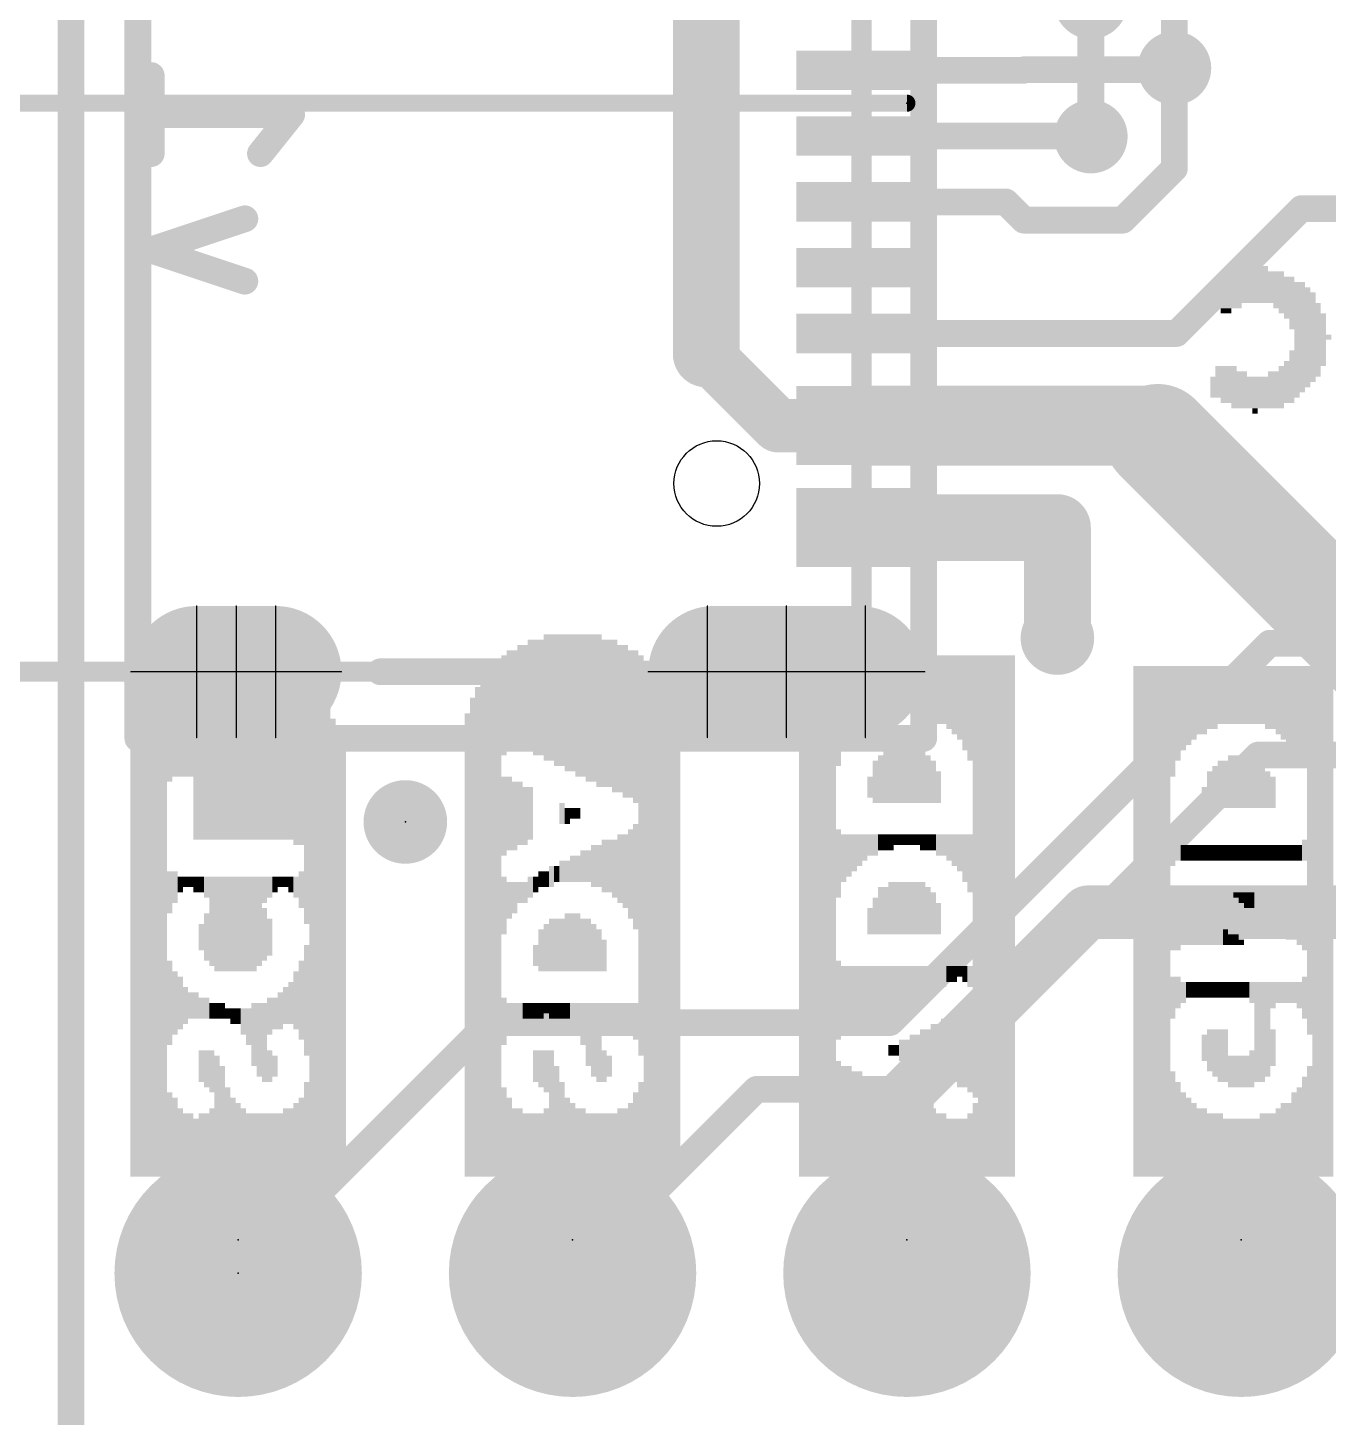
# Model space of a CAD drawing. Extents: x -29.2 to 57.4, y -20 to 37.1.
# Drawn here: x -0.33 to 9.55, y 6.53 to 17.08 of the extents above; entities that cross this region are included whole.
import ezdxf

# ---------------------------------------------------------------- set-up
doc = ezdxf.new("R2010")
doc.units = 0
for name, color, linetype in [('1', 12, 'CONTINUOUS'), ('16', 132, 'CONTINUOUS'), ('17', 110, 'CONTINUOUS'), ('18', 110, 'CONTINUOUS'), ('20', 31, 'CONTINUOUS'), ('21', 41, 'CONTINUOUS'), ('22', 40, 'CONTINUOUS'), ('23', 53, 'CONTINUOUS'), ('24', 53, 'CONTINUOUS'), ('47', 253, 'CONTINUOUS'), ('51', 53, 'CONTINUOUS'), ('52', 253, 'CONTINUOUS')]:
    doc.layers.add(name, color=color, linetype=linetype)

# ---------------------------------------------------------------- blocks, each defined once
blk = doc.blocks.new('PIE')
at = {"const_width": 0.5}
blk.add_lwpolyline([(0, -0.25, 1), (0, 0.25, 1), (0, -0.25)], format="xyb", dxfattribs=at)
blk = doc.blocks.new('RECT')
blk.add_solid([(-0.5, -0.5), (0.5, -0.5), (-0.5, 0.5), (0.5, 0.5)])
blk = doc.blocks.new('RECT160000X336000R100')
at = {"const_width": 0.5}
blk.add_lwpolyline([(0.25, -0.55), (0.25, 0.55, 0.4142), (0, 0.8), (0, 0.8, 0.4142), (-0.25, 0.55), (-0.25, -0.55, 0.4142), (0, -0.8), (0, -0.8, 0.4142)], format="xyb", close=True, dxfattribs=at)
blk.add_solid([(-0.0254, -0.5754), (0.0254, -0.5754), (-0.0254, 0.5754), (0.0254, 0.5754)])
blk = doc.blocks.new('RECT160000X256000R100')
at = {"const_width": 0.5}
blk.add_lwpolyline([(0.25, -0.3), (0.25, 0.3, 0.4142), (0, 0.55), (0, 0.55, 0.4142), (-0.25, 0.3), (-0.25, -0.3, 0.4142), (0, -0.55), (0, -0.55, 0.4142)], format="xyb", close=True, dxfattribs=at)
blk.add_solid([(-0.0254, -0.3254), (0.0254, -0.3254), (-0.0254, 0.3254), (0.0254, 0.3254)])
blk = doc.blocks.new('ROUNDP')
at = {"const_width": 0.5}
blk.add_lwpolyline([(0, -0.25, 1), (0, 0.25, 1), (0, -0.25)], format="xyb", dxfattribs=at)
blk = doc.blocks.new('ROUNDV')
at = {"const_width": 0.5}
blk.add_lwpolyline([(0, -0.25, 1), (0, 0.25, 1), (0, -0.25)], format="xyb", dxfattribs=at)

msp = doc.modelspace()

# ---------------------------------------------------------------- linework, layer by layer
at = {"layer": '1'}
for points, const_width in [([(0, 6.35), (0, 26.67)], 0.2032), ([(0.508, 11.684), (0.508, 21.336)], 0.2032), ([(6.477, 21.336), (6.477, 11.684)], 0.2032), ([(4.826, 14.605), (4.826, 18.415)], 0.508), ([(6.01, 16.76), (7.239, 16.76)], 0.2032), ([(7.239, 16.76), (7.239, 16.764)], 0.2032), ([(8.37, 16.764), (7.239, 16.764)], 0.2032), ([(8.382, 16.776), (8.37, 16.764)], 0.2032), ([(8.382, 16.014), (8.382, 16.776)], 0.2032), ([(6.01, 16.26), (7.747, 16.26)], 0.2032), ([(7.747, 16.26), (7.747, 16.256)], 0.2032), ([(8.382, 16.014), (7.989, 15.621)], 0.2032), ([(6.01, 15.76), (7.1, 15.76)], 0.2032), ([(7.1, 15.76), (7.239, 15.621)], 0.2032), ([(9.347, 15.709), (8.398, 14.76)], 0.2032), ([(10.16, 15.709), (9.347, 15.709)], 0.2032), ([(7.239, 15.621), (7.989, 15.621)], 0.2032), ([(5.371, 14.06), (4.826, 14.605)], 0.4064), ([(6.01, 14.76), (8.398, 14.76)], 0.2032), ([(8.165, 14.06), (6.01, 14.06)], 0.6096), ([(8.255, 13.97), (8.165, 14.06)], 0.6096), ([(6.01, 14.06), (5.371, 14.06)], 0.4064), ([(6.01, 13.285), (7.493, 13.285)], 0.508), ([(7.493, 13.285), (7.493, 12.446)], 0.508), ([(9.105, 12.407), (6.223, 9.525)], 0.2032), ([(10.16, 12.407), (9.105, 12.407)], 0.2032), ([(6.477, 11.684), (0.508, 11.684)], 0.2032), ([(9.017, 11.557), (6.477, 9.017)], 0.2032), ([(10.834, 11.557), (9.017, 11.557)], 0.2032), ([(3.175, 9.525), (1.27, 7.62)], 0.2032), ([(6.223, 9.525), (3.175, 9.525)], 0.2032), ([(5.207, 9.017), (3.81, 7.62)], 0.2032), ([(6.477, 9.017), (5.207, 9.017)], 0.2032)]:
    msp.add_lwpolyline(points, dxfattribs=dict(at, const_width=const_width))
for points, const_width in [([(6.01, 16.8108, 1), (6.01, 16.7092)], 0.1016), ([(7.2898, 16.764, 1), (7.1882, 16.764)], 0.1016), ([(7.239, 16.8148, 1), (7.239, 16.7132)], 0.1016), ([(7.1882, 16.76, 1), (7.2898, 16.76)], 0.1016), ([(7.239, 16.7092, 1), (7.239, 16.8108)], 0.1016), ([(8.3341, 16.7999, 1), (8.4059, 16.7281)], 0.1016), ([(8.4328, 16.776, 1), (8.3312, 16.776)], 0.1016), ([(8.4179, 16.7401, 1), (8.3461, 16.8119)], 0.1016), ([(8.37, 16.7132, 1), (8.37, 16.8148)], 0.1016), ([(6.01, 16.3108, 1), (6.01, 16.2092)], 0.1016), ([(7.7978, 16.26, 1), (7.6962, 16.26)], 0.1016), ([(7.6962, 16.256, 1), (7.7978, 16.256)], 0.1016), ([(7.747, 16.2092, 1), (7.747, 16.3108)], 0.1016), ([(8.3312, 16.014, 1), (8.4328, 16.014)], 0.1016), ([(8.4179, 15.9781, 1), (8.3461, 16.0499)], 0.1016), ([(6.01, 15.8108, 1), (6.01, 15.7092)], 0.1016), ([(7.1359, 15.7959, 1), (7.0641, 15.7241)], 0.1016), ([(7.1, 15.7092, 1), (7.1, 15.8108)], 0.1016), ([(9.347, 15.7598, 1), (9.347, 15.6582)], 0.1016), ([(9.3829, 15.6731, 1), (9.3111, 15.7449)], 0.1016), ([(7.239, 15.6718, 1), (7.239, 15.5702)], 0.1016), ([(7.2031, 15.5851, 1), (7.2749, 15.6569)], 0.1016), ([(7.9531, 15.6569, 1), (8.0249, 15.5851)], 0.1016), ([(7.989, 15.5702, 1), (7.989, 15.6718)], 0.1016), ([(4.8978, 14.6768, 1), (4.7542, 14.5332)], 0.2032), ([(6.01, 14.8108, 1), (6.01, 14.7092)], 0.1016), ([(8.3621, 14.7959, 1), (8.4339, 14.7241)], 0.1016), ([(8.398, 14.7092, 1), (8.398, 14.8108)], 0.1016), ([(4.699, 14.605, 1), (4.953, 14.605)], 0.254), ([(6.01, 14.2124, 1), (6.01, 13.9076)], 0.3048), ([(8.2728, 14.1678, 1), (8.0572, 13.9522)], 0.3048), ([(8.165, 13.9076, 1), (8.165, 14.2124)], 0.3048), ([(5.371, 14.1616, 1), (5.371, 13.9584)], 0.2032), ([(6.01, 13.9584, 1), (6.01, 14.1616)], 0.2032), ([(5.2992, 13.9882, 1), (5.4428, 14.1318)], 0.2032), ([(8.1472, 13.8622, 1), (8.3628, 14.0778)], 0.3048), ([(6.01, 13.412, 1), (6.01, 13.158)], 0.254), ([(7.62, 13.285, 1), (7.366, 13.285)], 0.254), ([(7.493, 13.158, 1), (7.493, 13.412)], 0.254), ([(7.366, 12.446, 1), (7.62, 12.446)], 0.254), ([(9.105, 12.4578, 1), (9.105, 12.3562)], 0.1016), ([(9.1409, 12.3711, 1), (9.0691, 12.4429)], 0.1016), ([(0.508, 11.7348, 1), (0.508, 11.6332)], 0.1016), ([(0.4572, 11.684, 1), (0.5588, 11.684)], 0.1016), ([(6.4262, 11.684, 1), (6.5278, 11.684)], 0.1016), ([(6.477, 11.6332, 1), (6.477, 11.7348)], 0.1016), ([(9.017, 11.6078, 1), (9.017, 11.5062)], 0.1016), ([(9.0529, 11.5211, 1), (8.9811, 11.5929)], 0.1016), ([(3.175, 9.5758, 1), (3.175, 9.4742)], 0.1016), ([(3.2109, 9.4891, 1), (3.1391, 9.5609)], 0.1016), ([(6.1871, 9.5609, 1), (6.2589, 9.4891)], 0.1016), ([(6.223, 9.4742, 1), (6.223, 9.5758)], 0.1016), ([(5.207, 9.0678, 1), (5.207, 8.9662)], 0.1016), ([(5.2429, 8.9811, 1), (5.1711, 9.0529)], 0.1016), ([(6.4411, 9.0529, 1), (6.5129, 8.9811)], 0.1016), ([(6.477, 8.9662, 1), (6.477, 9.0678)], 0.1016), ([(1.2341, 7.6559, 1), (1.3059, 7.5841)], 0.1016), ([(3.7741, 7.6559, 1), (3.8459, 7.5841)], 0.1016)]:
    msp.add_lwpolyline(points, format="xyb", dxfattribs=dict(at, const_width=const_width))
at = {"layer": '16'}
for points, const_width in [([(0, 6.35), (0, 26.67)], 0.2032), ([(8.382, 23.749), (8.382, 16.776)], 0.2032), ([(0.508, 21.336), (0.508, 11.684)], 0.2032), ([(6.477, 11.684), (6.477, 21.336)], 0.2032), ([(7.747, 16.256), (7.747, 17.2774)], 0.2032), ([(0.6096, 16.1269), (0.6096, 16.7196)], 0.2032), ([(1.6764, 16.4232), (0.6096, 16.4232)], 0.2032), ([(1.4393, 16.1269), (1.6764, 16.4232)], 0.2032), ([(0.6096, 15.3945), (1.3208, 15.6316)], 0.2032), ([(1.3208, 15.1575), (0.6096, 15.3945)], 0.2032), ([(8.255, 13.97), (10.033, 12.192)], 0.8128), ([(0.508, 11.684), (6.477, 11.684)], 0.2032), ([(7.7216, 10.3632), (6.35, 8.9916)], 0.4064), ([(15.4686, 10.3632), (7.7216, 10.3632)], 0.4064), ([(6.35, 8.9916), (6.35, 7.62)], 0.4064)]:
    msp.add_lwpolyline(points, dxfattribs=dict(at, const_width=const_width))
for points, const_width in [([(0.6604, 16.7196, 1), (0.5588, 16.7196)], 0.1016), ([(8.3312, 16.776, 1), (8.4328, 16.776)], 0.1016), ([(0.6096, 16.474, 1), (0.6096, 16.3724)], 0.1016), ([(1.7161, 16.3915, 1), (1.6367, 16.455)], 0.1016), ([(1.6764, 16.3724, 1), (1.6764, 16.474)], 0.1016), ([(7.6962, 16.256, 1), (7.7978, 16.256)], 0.1016), ([(0.5588, 16.1269, 1), (0.6604, 16.1269)], 0.1016), ([(1.3997, 16.1586, 1), (1.479, 16.0951)], 0.1016), ([(1.3369, 15.5834, 1), (1.3047, 15.6798)], 0.1016), ([(0.6257, 15.4427, 1), (0.5935, 15.3463)], 0.1016), ([(0.5935, 15.4427, 1), (0.6257, 15.3463)], 0.1016), ([(1.3047, 15.1093, 1), (1.3369, 15.2056)], 0.1016), ([(8.3987, 14.1137, 1), (8.1113, 13.8263)], 0.4064), ([(0.508, 11.7348, 1), (0.508, 11.6332)], 0.1016), ([(0.4572, 11.684, 1), (0.5588, 11.684)], 0.1016), ([(6.4262, 11.684, 1), (6.5278, 11.684)], 0.1016), ([(6.477, 11.6332, 1), (6.477, 11.7348)], 0.1016), ([(7.7216, 10.4648, 1), (7.7216, 10.2616)], 0.2032), ([(7.7934, 10.2914, 1), (7.6498, 10.435)], 0.2032), ([(6.4516, 8.9916, 1), (6.2484, 8.9916)], 0.2032), ([(6.2782, 9.0634, 1), (6.4218, 8.9198)], 0.2032), ([(6.2484, 7.62, 1), (6.4516, 7.62)], 0.2032)]:
    msp.add_lwpolyline(points, format="xyb", dxfattribs=dict(at, const_width=const_width))
at = {"layer": '20', "const_width": 0.2032}
msp.add_lwpolyline([(0, 3.175), (0, 29.845)], dxfattribs=at)
at = {"layer": '20'}
msp.add_circle((4.905, 13.62), 0.325, dxfattribs=at)
at = {"layer": '21', "const_width": 0.2032}
msp.add_lwpolyline([(4.15, 12.19), (2.35, 12.19)], dxfattribs=at)
at = {"layer": '21', "const_width": 0.1016}
for points in [[(2.35, 12.2408, 1), (2.35, 12.1392)], [(4.15, 12.1392, 1), (4.15, 12.2408)]]:
    msp.add_lwpolyline(points, format="xyb", dxfattribs=at)
at = {"layer": '23'}
for p in [(6.35, 16.51), (2.54, 11.049), (1.27, 7.62)]:
    msp.add_point(p, dxfattribs=at)
at = {"layer": '24'}
for p in [(2.54, 11.049), (1.27, 7.874), (3.81, 7.874), (6.35, 7.874), (8.89, 7.874)]:
    msp.add_point(p, dxfattribs=at)
at = {"layer": '47', "const_width": 0.13}
msp.add_lwpolyline([(6.35, 16.51), (-7.03, 16.51)], dxfattribs=at)
at = {"layer": '47', "const_width": 0.065}
msp.add_lwpolyline([(6.35, 16.4775, 1), (6.35, 16.5425)], format="xyb", dxfattribs=at)
at = {"layer": '51'}
for points, const_width in [([(6.005, 20.83), (6.005, 12.19)], 0.1524), ([(0.955, 12.69), (0.955, 11.69)], 0.01), ([(1.255, 12.69), (1.255, 11.69)], 0.01), ([(1.555, 12.69), (1.555, 11.69)], 0.01), ([(4.835, 12.69), (4.835, 11.69)], 0.01), ([(5.435, 12.69), (5.435, 11.69)], 0.01), ([(6.035, 12.69), (6.035, 11.69)], 0.01), ([(6.005, 12.19), (-1.345, 12.19)], 0.1524), ([(2.055, 12.19), (0.455, 12.19)], 0.01), ([(6.005, 12.19), (4.385, 12.19)], 0.01), ([(6.485, 12.19), (6.005, 12.19)], 0.01)]:
    msp.add_lwpolyline(points, dxfattribs=dict(at, const_width=const_width))
for points, const_width in [([(0.9575, 12.69, 1), (0.9525, 12.69)], 0.005), ([(1.2575, 12.69, 1), (1.2525, 12.69)], 0.005), ([(1.5575, 12.69, 1), (1.5525, 12.69)], 0.005), ([(4.8375, 12.69, 1), (4.8325, 12.69)], 0.005), ([(5.4375, 12.69, 1), (5.4325, 12.69)], 0.005), ([(6.0375, 12.69, 1), (6.0325, 12.69)], 0.005), ([(6.005, 12.1519, 1), (6.005, 12.2281)], 0.0762), ([(0.455, 12.1925, 1), (0.455, 12.1875)], 0.005), ([(2.055, 12.1875, 1), (2.055, 12.1925)], 0.005), ([(4.385, 12.1925, 1), (4.385, 12.1875)], 0.005), ([(5.9669, 12.19, 1), (6.0431, 12.19)], 0.0762), ([(6.005, 12.1925, 1), (6.005, 12.1875)], 0.005), ([(6.005, 12.1875, 1), (6.005, 12.1925)], 0.005), ([(6.485, 12.1875, 1), (6.485, 12.1925)], 0.005), ([(0.9525, 11.69, 1), (0.9575, 11.69)], 0.005), ([(1.2525, 11.69, 1), (1.2575, 11.69)], 0.005), ([(1.5525, 11.69, 1), (1.5575, 11.69)], 0.005), ([(4.8325, 11.69, 1), (4.8375, 11.69)], 0.005), ([(5.4325, 11.69, 1), (5.4375, 11.69)], 0.005), ([(6.0325, 11.69, 1), (6.0375, 11.69)], 0.005)]:
    msp.add_lwpolyline(points, format="xyb", dxfattribs=dict(at, const_width=const_width))
at = {"layer": '52', "const_width": 0.01}
for points in [[(1.255, 12.49), (1.255, 11.89)], [(5.435, 12.49), (5.435, 11.89)], [(1.855, 12.19), (0.655, 12.19)], [(6.285, 12.19), (4.585, 12.19)]]:
    msp.add_lwpolyline(points, dxfattribs=at)
at = {"layer": '52', "const_width": 0.005}
for points in [[(1.2575, 12.49, 1), (1.2525, 12.49)], [(5.4375, 12.49, 1), (5.4325, 12.49)], [(0.655, 12.1925, 1), (0.655, 12.1875)], [(1.855, 12.1875, 1), (1.855, 12.1925)], [(4.585, 12.1925, 1), (4.585, 12.1875)], [(6.285, 12.1875, 1), (6.285, 12.1925)], [(1.2525, 11.89, 1), (1.2575, 11.89)], [(5.4325, 11.89, 1), (5.4375, 11.89)]]:
    msp.add_lwpolyline(points, format="xyb", dxfattribs=at)

# ---------------------------------------------------------------- block references
at = {"layer": '1'}
for p, xscale, rotation in [((6.01, 16.76), 0.3, 90), ((6.01, 16.26), 0.3, 270), ((6.01, 15.76), 0.3, 270), ((6.01, 15.26), 0.3, 270), ((6.01, 14.76), 0.3, 270), ((6.01, 14.06), 0.6, 270), ((6.01, 13.285), 0.6, 270)]:
    msp.add_blockref('RECT', p, dxfattribs=dict(at, xscale=xscale, rotation=rotation))
at = {"layer": '1', "rotation": 90}
for name, p in [('RECT160000X256000R100', (1.255, 12.19)), ('RECT160000X336000R100', (5.435, 12.19))]:
    msp.add_blockref(name, p, dxfattribs=at)
at = {"layer": '1', "xscale": 0.635, "yscale": 0.635}
msp.add_blockref('PIE', (2.54, 11.049), dxfattribs=at)
at = {"layer": '16', "rotation": 270}
for name, p in [('RECT160000X256000R100', (1.255, 12.19)), ('RECT160000X336000R100', (5.435, 12.19))]:
    msp.add_blockref(name, p, dxfattribs=at)
at = {"layer": '16', "xscale": 0.635, "yscale": 0.635}
msp.add_blockref('PIE', (2.54, 11.049), dxfattribs=at)
at = {"layer": '17', "xscale": 1.8796, "yscale": 1.8796, "rotation": 90}
for p in [(1.27, 7.62), (1.27, 7.62), (3.81, 7.62), (3.81, 7.62), (6.35, 7.62), (6.35, 7.62), (8.89, 7.62), (8.89, 7.62)]:
    msp.add_blockref('ROUNDP', p, dxfattribs=at)
at = {"layer": '18', "xscale": 0.5588, "yscale": 0.5588}
for p in [(7.747, 17.2774), (7.747, 17.2774), (8.382, 16.776), (8.382, 16.776), (7.747, 16.256), (7.747, 16.256), (8.255, 13.97), (8.255, 13.97), (7.493, 12.446), (7.493, 12.446)]:
    msp.add_blockref('ROUNDV', p, dxfattribs=at)
at = {"layer": '22', "yscale": 0.04}
for p, xscale, rotation in [((8.9938, 15.212), 0.44, 180), ((8.9938, 15.252), 0.2, 180), ((9.0138, 15.132), 0.72, 180), ((9.0338, 15.092), 0.76, 180), ((8.9938, 15.172), 0.6, 180), ((9.0538, 15.052), 0.8, 180), ((9.0538, 15.012), 0.8, 180), ((8.7938, 14.972), 0.2, 180), ((9.3138, 14.972), 0.36, 180), ((8.7738, 14.932), 0.08, 180), ((9.3338, 14.932), 0.32, 180), ((9.3738, 14.892), 0.32, 180), ((9.3938, 14.852), 0.28, 180), ((9.3938, 14.812), 0.28, 180), ((9.4138, 14.772), 0.24, 180), ((9.4338, 14.732), 0.28, 180), ((9.4138, 14.692), 0.24, 180), ((9.3938, 14.612), 0.28, 180), ((9.3938, 14.572), 0.28, 180), ((9.4138, 14.652), 0.24, 180), ((8.7738, 14.492), 0.16, 180), ((8.8138, 14.452), 0.24, 180), ((9.2938, 14.452), 0.4, 180), ((9.3338, 14.492), 0.32, 180), ((9.3738, 14.532), 0.32, 180), ((9.0538, 14.412), 0.8, 180), ((9.0338, 14.372), 0.76, 180), ((9.0138, 14.332), 0.72, 180), ((8.9938, 14.292), 0.68, 180), ((9.0138, 14.252), 0.56, 180), ((9.0138, 14.212), 0.4, 180), ((8.9938, 14.172), 0.04, 180), ((3.61, 11.994), 0.96, 90), ((3.65, 11.994), 0.96, 90), ((3.77, 11.954), 1.04, 90), ((3.81, 11.954), 1.04, 90), ((3.85, 11.934), 1.08, 90), ((3.89, 11.934), 1.08, 90), ((3.93, 11.914), 1.12, 90), ((3.97, 11.914), 1.12, 90), ((4.01, 11.894), 1.16, 90), ((3.33, 11.994), 0.72, 90), ((3.37, 11.994), 0.72, 90), ((3.41, 12.014), 0.76, 90), ((3.45, 11.994), 0.8, 90), ((3.49, 12.014), 0.84, 90), ((3.53, 11.994), 0.88, 90), ((3.57, 11.994), 0.88, 90), ((4.05, 11.874), 1.12, 90), ((4.09, 11.874), 1.12, 90), ((4.13, 11.854), 1.16, 90), ((4.17, 11.834), 1.12, 90), ((4.21, 11.814), 1.16, 90), ((4.25, 11.794), 1.12, 90), ((4.29, 11.774), 1.16, 90), ((3.25, 10.314), 3.92, 90), ((3.29, 11.934), 0.76, 90), ((4.33, 10.794), 3.04, 90), ((4.37, 10.314), 3.92, 90), ((5.55, 10.334), 3.96, 90), ((5.59, 10.334), 3.96, 90), ((5.63, 10.334), 3.96, 90), ((5.67, 10.334), 3.96, 90), ((5.71, 10.334), 3.96, 90), ((5.75, 10.334), 3.96, 90), ((5.79, 10.334), 3.96, 90), ((5.83, 11.894), 0.84, 90), ((5.87, 11.954), 0.72, 90), ((5.91, 11.974), 0.68, 90), ((5.95, 12.014), 0.6, 90), ((5.99, 12.014), 0.6, 90), ((6.03, 12.034), 0.56, 90), ((6.07, 12.054), 0.52, 90), ((6.11, 12.074), 0.48, 90), ((6.15, 12.074), 0.48, 90), ((6.19, 12.074), 0.48, 90), ((6.23, 12.094), 0.44, 90), ((6.27, 12.094), 0.44, 90), ((6.31, 12.094), 0.44, 90), ((6.35, 12.094), 0.44, 90), ((6.39, 12.094), 0.44, 90), ((6.43, 12.094), 0.44, 90), ((6.47, 12.094), 0.44, 90), ((6.51, 12.074), 0.48, 90), ((6.55, 12.074), 0.48, 90), ((6.59, 12.054), 0.52, 90), ((6.63, 12.054), 0.52, 90), ((6.67, 12.034), 0.56, 90), ((6.71, 12.014), 0.6, 90), ((6.75, 11.994), 0.64, 90), ((6.79, 11.954), 0.72, 90), ((6.83, 11.914), 0.8, 90), ((6.87, 11.014), 2.6, 90), ((6.91, 10.334), 3.96, 90), ((6.95, 10.334), 3.96, 90), ((6.99, 10.334), 3.96, 90), ((7.03, 10.334), 3.96, 90), ((7.07, 10.334), 3.96, 90), ((7.11, 10.334), 3.96, 90), ((7.15, 10.334), 3.96, 90), ((0.87, 11.774), 0.76, 90), ((0.91, 11.774), 0.76, 90), ((0.95, 11.554), 1.28, 90), ((0.99, 11.554), 1.28, 90), ((1.03, 11.554), 1.28, 90), ((1.07, 11.574), 1.32, 90), ((1.11, 11.574), 1.32, 90), ((1.15, 11.574), 1.32, 90), ((1.19, 11.574), 1.32, 90), ((1.23, 11.574), 1.32, 90), ((1.27, 11.574), 1.32, 90), ((1.31, 11.574), 1.32, 90), ((1.35, 11.574), 1.32, 90), ((1.39, 11.574), 1.32, 90), ((1.43, 11.574), 1.32, 90), ((1.47, 11.574), 1.32, 90), ((1.51, 11.554), 1.28, 90), ((1.55, 11.554), 1.28, 90), ((1.59, 11.554), 1.28, 90), ((1.63, 11.534), 1.24, 90), ((1.67, 11.534), 1.24, 90), ((3.13, 10.254), 3.8, 90), ((3.17, 10.274), 3.84, 90), ((3.21, 10.294), 3.88, 90), ((4.41, 10.294), 3.88, 90), ((4.45, 10.274), 3.84, 90), ((4.49, 10.254), 3.8, 90), ((8.09, 10.294), 3.88, 90), ((8.13, 10.294), 3.88, 90), ((8.17, 10.294), 3.88, 90), ((8.21, 10.294), 3.88, 90), ((8.25, 10.294), 3.88, 90), ((8.29, 10.294), 3.88, 90), ((8.33, 10.294), 3.88, 90), ((8.37, 11.814), 0.84, 90), ((8.41, 11.874), 0.72, 90), ((8.45, 11.914), 0.64, 90), ((8.49, 11.934), 0.6, 90), ((8.53, 11.954), 0.56, 90), ((8.57, 11.974), 0.52, 90), ((8.61, 11.974), 0.52, 90), ((8.65, 11.994), 0.48, 90), ((8.69, 11.994), 0.48, 90), ((8.73, 12.014), 0.44, 90), ((8.77, 12.014), 0.44, 90), ((8.81, 12.014), 0.44, 90), ((8.85, 12.014), 0.44, 90), ((8.89, 12.014), 0.44, 90), ((8.93, 12.014), 0.44, 90), ((8.97, 12.014), 0.44, 90), ((9.01, 12.014), 0.44, 90), ((9.05, 12.014), 0.44, 90), ((9.09, 11.994), 0.48, 90), ((9.13, 11.994), 0.48, 90), ((9.17, 11.974), 0.52, 90), ((9.21, 11.954), 0.56, 90), ((9.25, 11.934), 0.6, 90), ((9.29, 11.914), 0.64, 90), ((9.33, 11.894), 0.68, 90), ((9.37, 11.854), 0.76, 90), ((9.41, 10.834), 2.8, 90), ((9.45, 10.294), 3.88, 90), ((9.49, 10.294), 3.88, 90), ((9.53, 10.294), 3.88, 90), ((9.57, 10.294), 3.88, 90), ((0.75, 11.714), 0.72, 90), ((0.79, 11.754), 0.72, 90), ((0.83, 11.754), 0.72, 90), ((1.71, 11.494), 1.24, 90), ((1.75, 11.494), 1.24, 90), ((1.79, 11.174), 1.8, 90), ((3.09, 10.214), 3.72, 90), ((4.53, 10.214), 3.72, 90), ((0.63, 10.154), 3.6, 90), ((0.67, 10.174), 3.64, 90), ((0.71, 10.194), 3.68, 90), ((1.83, 10.194), 3.68, 90), ((1.87, 10.174), 3.64, 90), ((1.91, 10.154), 3.6, 90), ((3.05, 10.174), 3.64, 90), ((4.57, 10.174), 3.64, 90), ((0.55, 10.094), 3.48, 90), ((0.59, 10.134), 3.56, 90), ((1.95, 10.134), 3.56, 90), ((1.99, 10.094), 3.48, 90), ((3.01, 10.114), 3.52, 90), ((4.61, 10.114), 3.52, 90), ((0.51, 10.054), 3.4, 90), ((2.03, 10.054), 3.4, 90), ((0.47, 9.994), 3.28, 90), ((2.07, 9.994), 3.28, 90), ((6.31, 11.414), 0.44, 90), ((6.35, 11.414), 0.44, 90), ((6.39, 11.414), 0.44, 90), ((6.11, 11.354), 0.32, 90), ((6.15, 11.374), 0.36, 90), ((6.19, 11.394), 0.4, 90), ((6.23, 11.394), 0.4, 90), ((6.27, 11.394), 0.4, 90), ((6.43, 11.394), 0.4, 90), ((6.47, 11.394), 0.4, 90), ((6.51, 11.374), 0.36, 90), ((6.55, 11.354), 0.32, 90), ((8.73, 11.334), 0.36, 90), ((8.77, 11.334), 0.36, 90), ((8.81, 11.354), 0.4, 90), ((8.85, 11.354), 0.4, 90), ((8.89, 11.354), 0.4, 90), ((8.93, 11.354), 0.4, 90), ((8.97, 11.354), 0.4, 90), ((9.01, 11.334), 0.36, 90), ((6.59, 11.314), 0.24, 90), ((8.65, 11.294), 0.28, 90), ((8.69, 11.314), 0.32, 90), ((9.05, 11.314), 0.32, 90), ((9.09, 11.294), 0.28, 90), ((3.29, 11.094), 0.6, 90), ((3.33, 11.114), 0.56, 90), ((3.37, 11.094), 0.52, 90), ((3.41, 11.114), 0.48, 90), ((3.45, 11.094), 0.44, 90), ((3.49, 11.114), 0.4, 90), ((6.07, 11.314), 0.16, 90), ((8.61, 11.234), 0.16, 90), ((9.13, 11.274), 0.24, 90), ((3.73, 11.114), 0.16, 90), ((3.77, 11.094), 0.12, 90), ((3.81, 11.114), 0.08, 90), ((3.85, 11.114), 0.08, 90), ((4.25, 10.654), 0.68, 90), ((4.29, 10.634), 0.8, 90), ((5.83, 10.734), 0.52, 90), ((3.97, 10.714), 0.32, 90), ((4.01, 10.714), 0.32, 90), ((4.05, 10.714), 0.4, 90), ((4.09, 10.714), 0.4, 90), ((4.13, 10.694), 0.44, 90), ((4.17, 10.694), 0.52, 90), ((4.21, 10.674), 0.56, 90), ((5.87, 10.774), 0.36, 90), ((5.91, 10.794), 0.32, 90), ((5.95, 10.814), 0.28, 90), ((5.99, 10.834), 0.24, 90), ((6.03, 10.854), 0.2, 90), ((6.07, 10.874), 0.16, 90), ((6.11, 10.874), 0.16, 90), ((6.15, 10.894), 0.12, 90), ((6.19, 10.894), 0.12, 90), ((6.23, 10.894), 0.12, 90), ((6.27, 10.914), 0.08, 90), ((6.31, 10.914), 0.08, 90), ((6.35, 10.914), 0.08, 90), ((6.39, 10.914), 0.08, 90), ((6.43, 10.914), 0.08, 90), ((6.47, 10.894), 0.12, 90), ((6.51, 10.894), 0.12, 90), ((6.55, 10.894), 0.12, 90), ((6.59, 10.874), 0.16, 90), ((6.63, 10.874), 0.16, 90), ((6.67, 10.854), 0.2, 90), ((6.71, 10.834), 0.24, 90), ((6.75, 10.814), 0.28, 90), ((6.79, 10.774), 0.36, 90), ((6.83, 10.734), 0.44, 90), ((8.37, 10.814), 0.2, 90), ((8.41, 10.834), 0.16, 90), ((8.45, 10.814), 0.12, 90), ((8.49, 10.814), 0.12, 90), ((8.53, 10.814), 0.12, 90), ((8.57, 10.814), 0.12, 90), ((8.61, 10.814), 0.12, 90), ((8.65, 10.814), 0.12, 90), ((8.69, 10.814), 0.12, 90), ((8.73, 10.814), 0.12, 90), ((8.77, 10.814), 0.12, 90), ((8.81, 10.814), 0.12, 90), ((8.85, 10.814), 0.12, 90), ((8.89, 10.814), 0.12, 90), ((8.93, 10.814), 0.12, 90), ((8.97, 10.814), 0.12, 90), ((9.01, 10.814), 0.12, 90), ((9.05, 10.814), 0.12, 90), ((9.09, 10.814), 0.12, 90), ((9.13, 10.814), 0.12, 90), ((9.17, 10.814), 0.12, 90), ((9.21, 10.814), 0.12, 90), ((9.25, 10.814), 0.12, 90), ((9.29, 10.814), 0.12, 90), ((9.33, 10.814), 0.12, 90), ((9.37, 10.834), 0.16, 90), ((3.81, 10.694), 0.2, 90), ((3.85, 10.694), 0.2, 90), ((3.89, 10.714), 0.24, 90), ((3.93, 10.714), 0.24, 90), ((0.75, 10.514), 0.32, 90), ((0.79, 10.554), 0.24, 90), ((1.75, 10.534), 0.28, 90), ((3.57, 10.614), 0.12, 90), ((3.61, 10.614), 0.12, 90), ((3.65, 10.634), 0.16, 90), ((3.69, 10.654), 0.12, 90), ((3.73, 10.674), 0.16, 90), ((3.77, 10.674), 0.16, 90), ((0.83, 10.574), 0.12, 90), ((0.87, 10.594), 0.08, 90), ((0.91, 10.594), 0.08, 90), ((0.95, 10.574), 0.12, 90), ((0.99, 10.574), 0.12, 90), ((1.03, 10.554), 0.16, 90), ((1.07, 10.294), 0.68, 90), ((1.11, 10.274), 0.72, 90), ((1.15, 10.274), 0.72, 90), ((1.19, 10.274), 0.72, 90), ((1.23, 10.274), 0.72, 90), ((1.27, 10.274), 0.72, 90), ((1.31, 10.274), 0.72, 90), ((1.35, 10.274), 0.72, 90), ((1.39, 10.274), 0.72, 90), ((1.43, 10.294), 0.68, 90), ((1.47, 10.534), 0.2, 90), ((1.51, 10.554), 0.16, 90), ((1.55, 10.574), 0.12, 90), ((1.59, 10.594), 0.08, 90), ((1.63, 10.594), 0.08, 90), ((1.67, 10.574), 0.12, 90), ((1.71, 10.554), 0.16, 90), ((3.29, 10.414), 0.44, 90), ((3.33, 10.454), 0.28, 90), ((3.37, 10.474), 0.24, 90), ((3.41, 10.514), 0.16, 90), ((3.45, 10.514), 0.16, 90), ((3.49, 10.554), 0.16, 90), ((3.53, 10.574), 0.12, 90), ((6.23, 10.394), 0.4, 90), ((6.27, 10.394), 0.4, 90), ((6.31, 10.394), 0.4, 90), ((6.35, 10.394), 0.4, 90), ((6.39, 10.394), 0.4, 90), ((6.43, 10.394), 0.4, 90), ((6.47, 10.394), 0.4, 90), ((6.11, 10.334), 0.28, 90), ((6.15, 10.374), 0.36, 90), ((6.19, 10.374), 0.36, 90), ((6.51, 10.374), 0.36, 90), ((6.55, 10.354), 0.32, 90), ((8.37, 10.314), 0.48, 90), ((8.41, 10.294), 0.44, 90), ((8.45, 10.294), 0.36, 90), ((8.85, 10.494), 0.04, 90), ((8.89, 10.474), 0.08, 90), ((8.93, 10.454), 0.12, 90), ((8.97, 10.454), 0.12, 90), ((9.01, 10.434), 0.16, 90), ((9.05, 10.414), 0.2, 90), ((9.09, 10.394), 0.24, 90), ((9.13, 10.394), 0.24, 90), ((9.17, 10.374), 0.28, 90), ((9.21, 10.354), 0.32, 90), ((9.25, 10.334), 0.36, 90), ((9.29, 10.334), 0.36, 90), ((9.33, 10.314), 0.4, 90), ((9.37, 10.314), 0.48, 90), ((1.03, 10.174), 0.36, 90), ((1.47, 10.194), 0.4, 90), ((3.77, 10.134), 0.44, 90), ((3.81, 10.134), 0.44, 90), ((3.85, 10.134), 0.44, 90), ((6.07, 10.294), 0.2, 90), ((6.59, 10.314), 0.24, 90), ((8.49, 10.274), 0.32, 90), ((8.53, 10.274), 0.32, 90), ((8.57, 10.254), 0.28, 90), ((8.61, 10.234), 0.24, 90), ((0.99, 10.174), 0.2, 90), ((1.51, 10.174), 0.28, 90), ((3.61, 10.094), 0.36, 90), ((3.65, 10.114), 0.4, 90), ((3.69, 10.114), 0.4, 90), ((3.73, 10.114), 0.4, 90), ((3.89, 10.114), 0.4, 90), ((3.93, 10.114), 0.4, 90), ((3.97, 10.094), 0.36, 90), ((8.65, 10.214), 0.2, 90), ((8.69, 10.214), 0.2, 90), ((8.73, 10.194), 0.16, 90), ((3.57, 10.074), 0.32, 90), ((4.01, 10.074), 0.32, 90), ((4.05, 10.034), 0.24, 90), ((8.77, 10.174), 0.12, 90), ((8.81, 10.154), 0.08, 90), ((8.85, 10.154), 0.08, 90), ((8.89, 10.134), 0.04, 90), ((1.79, 9.694), 0.84, 90), ((3.53, 10.034), 0.16, 90), ((0.75, 9.674), 0.64, 90), ((1.75, 9.694), 0.6, 90), ((5.83, 9.694), 0.6, 90), ((5.87, 9.694), 0.52, 90), ((5.91, 9.694), 0.52, 90), ((5.95, 9.714), 0.48, 90), ((5.99, 9.714), 0.48, 90), ((6.03, 9.734), 0.44, 90), ((6.07, 9.734), 0.44, 90), ((6.11, 9.754), 0.4, 90), ((6.15, 9.754), 0.4, 90), ((6.19, 9.774), 0.36, 90), ((6.23, 9.774), 0.36, 90), ((6.27, 9.794), 0.32, 90), ((6.31, 9.794), 0.32, 90), ((6.35, 9.814), 0.28, 90), ((6.39, 9.814), 0.28, 90), ((6.43, 9.834), 0.24, 90), ((6.47, 9.834), 0.24, 90), ((6.51, 9.854), 0.2, 90), ((6.55, 9.854), 0.2, 90), ((6.59, 9.874), 0.16, 90), ((6.63, 9.874), 0.16, 90), ((6.67, 9.894), 0.12, 90), ((6.71, 9.894), 0.12, 90), ((6.75, 9.914), 0.08, 90), ((6.79, 9.894), 0.12, 90), ((6.83, 9.874), 0.16, 90), ((0.79, 9.674), 0.48, 90), ((0.83, 9.674), 0.4, 90), ((1.67, 9.674), 0.32, 90), ((1.71, 9.694), 0.44, 90), ((8.37, 9.714), 0.32, 90), ((8.41, 9.754), 0.24, 90), ((8.45, 9.754), 0.16, 90), ((8.49, 9.774), 0.12, 90), ((8.53, 9.774), 0.12, 90), ((8.57, 9.774), 0.12, 90), ((8.61, 9.774), 0.12, 90), ((8.65, 9.774), 0.12, 90), ((8.69, 9.774), 0.12, 90), ((8.73, 9.774), 0.12, 90), ((8.77, 9.774), 0.12, 90), ((8.81, 9.774), 0.12, 90), ((8.85, 9.774), 0.12, 90), ((8.89, 9.774), 0.12, 90), ((8.93, 9.774), 0.12, 90), ((8.97, 9.754), 0.16, 90), ((9.01, 9.454), 0.76, 90), ((9.05, 9.454), 0.76, 90), ((9.09, 9.474), 0.72, 90), ((9.13, 9.734), 0.2, 90), ((9.17, 9.754), 0.16, 90), ((9.21, 9.754), 0.16, 90), ((9.25, 9.754), 0.16, 90), ((9.29, 9.754), 0.16, 90), ((9.33, 9.734), 0.2, 90), ((9.37, 9.714), 0.32, 90), ((0.87, 9.654), 0.28, 90), ((0.91, 9.654), 0.2, 90), ((0.95, 9.654), 0.2, 90), ((0.99, 9.634), 0.16, 90), ((1.03, 9.634), 0.16, 90), ((1.51, 9.574), 0.28, 90), ((1.55, 9.594), 0.24, 90), ((1.59, 9.614), 0.28, 90), ((1.63, 9.654), 0.28, 90), ((3.29, 9.534), 0.36, 90), ((1.07, 9.614), 0.12, 90), ((1.11, 9.614), 0.12, 90), ((1.15, 9.614), 0.12, 90), ((1.19, 9.594), 0.08, 90), ((1.23, 9.574), 0.12, 90), ((1.27, 9.574), 0.12, 90), ((1.31, 9.534), 0.2, 90), ((1.35, 9.494), 0.28, 90), ((1.39, 9.434), 0.48, 90), ((1.43, 9.394), 0.56, 90), ((1.47, 9.374), 0.6, 90), ((3.33, 9.554), 0.24, 90), ((3.37, 9.574), 0.2, 90), ((3.41, 9.594), 0.16, 90), ((3.45, 9.614), 0.12, 90), ((3.49, 9.614), 0.12, 90), ((3.53, 9.614), 0.12, 90), ((3.57, 9.614), 0.12, 90), ((3.61, 9.634), 0.08, 90), ((3.65, 9.614), 0.12, 90), ((3.69, 9.614), 0.12, 90), ((3.73, 9.614), 0.12, 90), ((3.77, 9.614), 0.12, 90), ((3.81, 9.594), 0.16, 90), ((3.85, 9.574), 0.2, 90), ((3.89, 9.514), 0.32, 90), ((3.93, 9.434), 0.48, 90), ((3.97, 9.394), 0.56, 90), ((4.01, 9.374), 0.6, 90), ((4.05, 9.554), 0.24, 90), ((4.09, 9.574), 0.2, 90), ((4.13, 9.594), 0.16, 90), ((4.17, 9.594), 0.16, 90), ((4.21, 9.594), 0.16, 90), ((4.25, 9.574), 0.2, 90), ((4.29, 9.534), 0.28, 90), ((6.83, 9.314), 0.64, 90), ((6.87, 9.314), 0.72, 90), ((6.55, 9.334), 0.36, 90), ((6.59, 9.314), 0.4, 90), ((6.63, 9.334), 0.44, 90), ((6.67, 9.314), 0.48, 90), ((6.71, 9.314), 0.48, 90), ((6.75, 9.314), 0.56, 90), ((6.79, 9.314), 0.56, 90), ((6.39, 9.314), 0.24, 90), ((6.43, 9.314), 0.24, 90), ((6.47, 9.314), 0.32, 90), ((6.51, 9.314), 0.32, 90), ((8.61, 9.334), 0.2, 90), ((8.65, 9.314), 0.32, 90), ((8.69, 9.294), 0.36, 90), ((8.73, 9.274), 0.4, 90), ((8.77, 9.274), 0.4, 90), ((9.13, 9.334), 0.28, 90), ((0.99, 9.194), 0.24, 90), ((1.03, 9.174), 0.28, 90), ((1.07, 9.154), 0.32, 90), ((1.51, 9.194), 0.24, 90), ((3.53, 9.194), 0.24, 90), ((3.57, 9.174), 0.28, 90), ((3.61, 9.154), 0.32, 90), ((3.65, 8.834), 0.96, 90), ((4.05, 9.194), 0.24, 90), ((6.23, 9.314), 0.08, 90), ((6.27, 9.314), 0.08, 90), ((6.31, 9.314), 0.16, 90), ((6.35, 9.314), 0.16, 90), ((8.97, 9.174), 0.28, 90), ((1.11, 8.814), 0.92, 90), ((1.15, 8.774), 0.84, 90), ((1.55, 9.194), 0.16, 90), ((3.69, 8.774), 0.84, 90), ((4.09, 9.194), 0.16, 90), ((5.83, 8.794), 0.88, 90), ((5.87, 8.774), 0.84, 90), ((5.91, 8.774), 0.84, 90), ((8.81, 9.154), 0.24, 90), ((8.85, 9.154), 0.24, 90), ((8.89, 9.154), 0.24, 90), ((8.93, 9.154), 0.24, 90), ((9.41, 8.774), 0.84, 90), ((5.95, 8.754), 0.8, 90), ((5.99, 8.754), 0.8, 90), ((6.03, 8.734), 0.76, 90), ((6.07, 8.734), 0.76, 90), ((8.37, 8.754), 0.8, 90), ((9.37, 8.734), 0.76, 90), ((0.75, 8.674), 0.64, 90), ((1.19, 8.694), 0.68, 90), ((1.79, 8.714), 0.72, 90), ((3.29, 8.694), 0.68, 90), ((3.73, 8.714), 0.72, 90), ((4.29, 8.674), 0.64, 90), ((4.33, 8.714), 0.72, 90), ((6.11, 8.714), 0.72, 90), ((6.15, 8.714), 0.72, 90), ((6.19, 8.694), 0.68, 90), ((6.23, 8.694), 0.68, 90), ((6.27, 8.674), 0.64, 90), ((6.31, 8.674), 0.64, 90), ((8.41, 8.714), 0.72, 90), ((8.45, 8.674), 0.64, 90), ((9.29, 8.674), 0.64, 90), ((9.33, 8.694), 0.68, 90), ((0.79, 8.654), 0.6, 90), ((0.83, 8.614), 0.52, 90), ((1.07, 8.614), 0.52, 90), ((1.23, 8.654), 0.6, 90), ((1.27, 8.634), 0.56, 90), ((1.31, 8.614), 0.52, 90), ((1.63, 8.614), 0.52, 90), ((1.67, 8.614), 0.52, 90), ((1.71, 8.634), 0.56, 90), ((1.75, 8.654), 0.6, 90), ((3.33, 8.654), 0.6, 90), ((3.37, 8.614), 0.52, 90), ((3.41, 8.614), 0.52, 90), ((3.61, 8.614), 0.52, 90), ((3.77, 8.654), 0.6, 90), ((3.81, 8.634), 0.56, 90), ((3.85, 8.614), 0.52, 90), ((3.89, 8.614), 0.52, 90), ((4.17, 8.614), 0.52, 90), ((4.21, 8.614), 0.52, 90), ((4.25, 8.634), 0.56, 90), ((6.35, 8.654), 0.6, 90), ((6.39, 8.654), 0.6, 90), ((6.43, 8.634), 0.56, 90), ((6.47, 8.634), 0.56, 90), ((6.51, 8.614), 0.52, 90), ((6.55, 8.614), 0.52, 90), ((6.87, 8.634), 0.56, 90), ((8.49, 8.654), 0.6, 90), ((8.53, 8.634), 0.56, 90), ((8.57, 8.614), 0.52, 90), ((8.61, 8.614), 0.52, 90), ((9.17, 8.614), 0.52, 90), ((9.21, 8.634), 0.56, 90), ((9.25, 8.634), 0.56, 90), ((0.87, 8.594), 0.48, 90), ((0.91, 8.594), 0.48, 90), ((0.95, 8.574), 0.44, 90), ((0.99, 8.594), 0.48, 90), ((1.03, 8.594), 0.48, 90), ((1.35, 8.594), 0.48, 90), ((1.39, 8.594), 0.48, 90), ((1.43, 8.594), 0.48, 90), ((1.47, 8.594), 0.48, 90), ((1.51, 8.594), 0.48, 90), ((1.55, 8.594), 0.48, 90), ((1.59, 8.594), 0.48, 90), ((3.45, 8.594), 0.48, 90), ((3.49, 8.594), 0.48, 90), ((3.53, 8.594), 0.48, 90), ((3.57, 8.594), 0.48, 90), ((3.93, 8.594), 0.48, 90), ((3.97, 8.594), 0.48, 90), ((4.01, 8.594), 0.48, 90), ((4.05, 8.594), 0.48, 90), ((4.09, 8.594), 0.48, 90), ((4.13, 8.594), 0.48, 90), ((6.59, 8.594), 0.48, 90), ((6.63, 8.594), 0.48, 90), ((6.67, 8.574), 0.44, 90), ((6.71, 8.574), 0.44, 90), ((6.75, 8.574), 0.44, 90), ((6.79, 8.574), 0.44, 90), ((6.83, 8.594), 0.48, 90), ((8.65, 8.594), 0.48, 90), ((8.69, 8.594), 0.48, 90), ((8.73, 8.594), 0.48, 90), ((8.77, 8.574), 0.44, 90), ((8.81, 8.574), 0.44, 90), ((8.85, 8.574), 0.44, 90), ((8.89, 8.574), 0.44, 90), ((8.93, 8.574), 0.44, 90), ((8.97, 8.574), 0.44, 90), ((9.01, 8.574), 0.44, 90), ((9.05, 8.594), 0.48, 90), ((9.09, 8.594), 0.48, 90), ((9.13, 8.594), 0.48, 90)]:
    msp.add_blockref('RECT', p, dxfattribs=dict(at, xscale=xscale, rotation=rotation))
at = {"layer": '22', "yscale": 0.04, "rotation": 90}
for p in [(3.69, 11.974), (3.73, 11.974)]:
    msp.add_blockref('RECT', p, dxfattribs=at)
at = {"layer": '51', "yscale": 0.5, "rotation": 270}
for p, xscale in [((6.005, 16.76), 0.2), ((6.005, 16.26), 0.2), ((6.005, 15.76), 0.2), ((6, 15.26), 0.2), ((6, 14.76), 0.2), ((6.005, 14.06), 0.4), ((6.005, 13.285), 0.4)]:
    msp.add_blockref('RECT', p, dxfattribs=dict(at, xscale=xscale))
at = {"layer": '51', "xscale": 0.508, "yscale": 0.508}
for p in [(1.27, 7.62), (3.81, 7.62), (6.35, 7.62), (8.89, 7.62)]:
    msp.add_blockref('RECT', p, dxfattribs=at)

doc.saveas('drawing.dxf')
